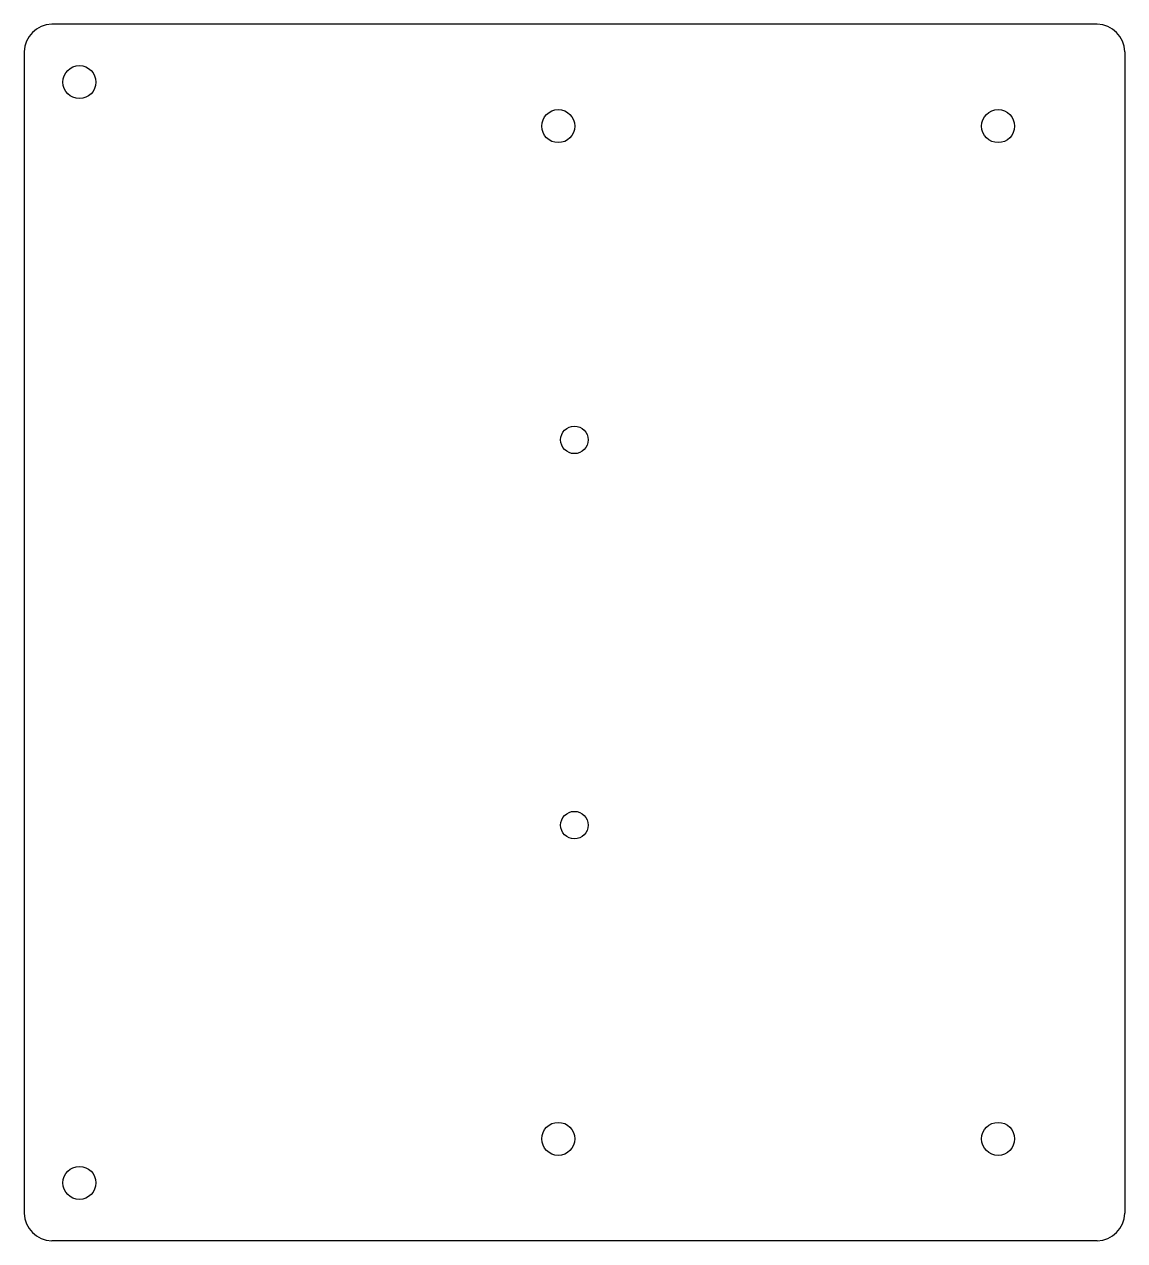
# Model space of a CAD drawing. Header units: millimetres. Extents: x -35 to 165, y -110 to 110.
import ezdxf

# ---------------------------------------------------------------- set-up
doc = ezdxf.new("R2010")
doc.units = ezdxf.units.MM

msp = doc.modelspace()

# ---------------------------------------------------------------- linework, layer by layer
at = {"color": 7, "linetype": 'Continuous', "lineweight": 25}
for p, q in [((160, 110.5), (-29.95, 110.5)), ((-34.95, 105.5), (-34.95, -105.5)), ((165, 105.5), (165, -105.5)), ((160, -110.5), (-29.95, -110.5))]:
    msp.add_line(p, q, dxfattribs=at)
for centre, radius in [((-24.95, 100), 3), ((62.08, 92), 3), ((142, 92), 3), ((65, 35), 2.5), ((65, -35), 2.5), ((62.08, -92), 3), ((142, -92), 3), ((-24.95, -100), 3)]:
    msp.add_circle(centre, radius, dxfattribs=at)
for centre, start, end in [((-29.95, 105.5), 90, 180), ((160, 105.5), 0, 90), ((-29.95, -105.5), 180, 270), ((160, -105.5), 270, 0)]:
    msp.add_arc(centre, 5, start, end, dxfattribs=at)

doc.saveas('drawing.dxf')
